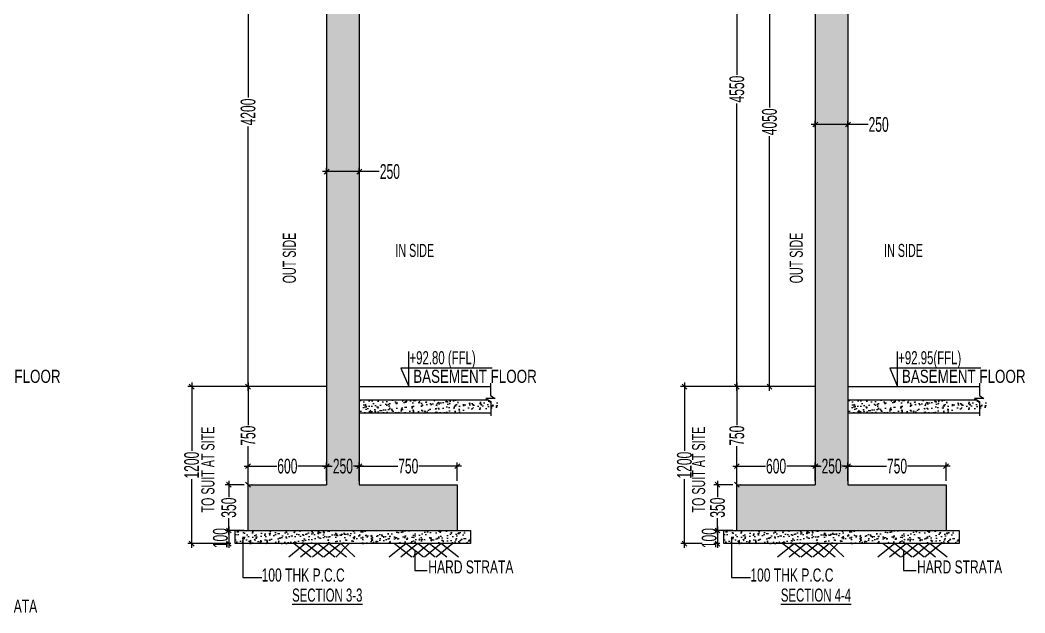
# Model space of a CAD drawing. Extents: x 1878645 to 3043969, y -1160829 to -603973.
# Drawn here: x 2189143 to 2196828, y -714592 to -710060 of the extents above; entities that cross this region are included whole.
import ezdxf

# ---------------------------------------------------------------- set-up
doc = ezdxf.new("R2010")
doc.units = 0
doc.header["$LTSCALE"] = 100
doc.header["$PDMODE"] = 66
doc.linetypes.add('CONTINOUS', pattern=[0])
doc.linetypes.add('CONTINULUS', pattern=[0])
doc.layers.get('Defpoints').update_dxf_attribs({"lineweight": 0})
for name, color, linetype in [('C-HAT', 8, 'Continuous'), ('C-HATCH', 14, 'Continuous'), ('C-RETAINING WALL DETAILS', 4, 'Continuous'), ('C-T6-T7- PCC HATCH', 8, 'CONTINOUS'), ('Dim', 3, 'Continuous'), ('S-LEVEL MARK', 4, 'Continuous')]:
    doc.layers.add(name, color=color, linetype=linetype)
doc.layers.add('STR-DIM', color=1, linetype='CONTINOUS', lineweight=5)
doc.styles.add('SOBHA', font='swisscl.ttf')
doc.styles.add('sobha.sed', font='swisscl.ttf', dxfattribs={"width": 0.8})
doc.dimstyles.new('S-25 MM', dxfattribs={"dimscale": 25, "dimtxt": 2.5, "dimasz": 1.5, "dimexe": 1.15, "dimexo": 1.25, "dimgap": 0.1, "dimtad": 0, "dimdec": 0, "dimrnd": 0.0005, "dimzin": 0, "dimdsep": 46, "dimtxsty": 'sobha.sed', "dimblk": 'OBLIQUE', "dimcen": 0.09, "dimdle": 1.25, "dimclrd": 8, "dimclre": 8, "dimclrt": 6, "dimadec": 0, "dimazin": 0, "dimtfac": 1, "dimtdec": 0, "dimtofl": 0, "dimtmove": 1, "dimatfit": 3, "dimfxl": 1, "dimtolj": 1, "dimtzin": 0, "dimlwd": -1, "dimlwe": -1, "dimarcsym": 0})

# ---------------------------------------------------------------- blocks, each defined once
blk = doc.blocks.new('_OBLIQUE')
at = {"color": 0, "linetype": 'ByBlock'}
blk.add_line((-0.5, -0.5), (0.5, 0.5), dxfattribs=at)
blk = doc.blocks.new('*D200')
at = {"layer": 'Defpoints', "color": 0, "transparency": 16777216}
for p in [(2190886.8, -713612.1), (2190739.1, -713962.1), (2190886.8, -713962.1)]:
    blk.add_point(p, dxfattribs=at)
at = {"layer": 'Dim', "color": 8, "transparency": 16777216}
for p, q in [((2190855.6, -713612.1), (2190710.4, -713612.1)), ((2190739.1, -713580.9), (2190739.1, -713705.9)), ((2190739.1, -713993.4), (2190739.1, -713868.3)), ((2190855.6, -713962.1), (2190710.4, -713962.1))]:
    blk.add_line(p, q, dxfattribs=at)
at = {"layer": 'Dim', "color": 8, "transparency": 16777216, "xscale": 37.5, "yscale": 37.5, "zscale": 37.5}
for p, rotation in [((2190739.1, -713612.1), 90), ((2190739.1, -713962.1), 270)]:
    blk.add_blockref('_OBLIQUE', p, dxfattribs=dict(at, rotation=rotation))
at = {"layer": 'Dim', "color": 6, "transparency": 16777216, "insert": (2190739.1, -713787.1), "char_height": 112.5, "attachment_point": 5, "rotation": 90, "style": 'sobha.sed'}
blk.add_mtext('\\A1;350', dxfattribs=at)
blk = doc.blocks.new('*D201')
at = {"layer": 'Defpoints', "color": 0, "transparency": 16777216}
for p in [(2190786.8, -713962.1), (2190739.1, -714062.1), (2190786.8, -714062.1)]:
    blk.add_point(p, dxfattribs=at)
at = {"layer": 'Dim', "color": 8, "transparency": 16777216}
for p, q in [((2190739.1, -713930.9), (2190739.1, -714093.4)), ((2190755.6, -713962.1), (2190710.4, -713962.1)), ((2190755.6, -714062.1), (2190710.4, -714062.1))]:
    blk.add_line(p, q, dxfattribs=at)
at = {"layer": 'Dim', "color": 8, "transparency": 16777216, "xscale": 37.5, "yscale": 37.5, "zscale": 37.5}
for p, rotation in [((2190739.1, -713962.1), 90), ((2190739.1, -714062.1), 270)]:
    blk.add_blockref('_OBLIQUE', p, dxfattribs=dict(at, rotation=rotation))
at = {"layer": 'Dim', "color": 6, "transparency": 16777216, "insert": (2190675.4, -714020.1), "char_height": 112.5, "attachment_point": 5, "rotation": 90, "style": 'sobha.sed'}
blk.add_mtext('\\A1;100', dxfattribs=at)
blk = doc.blocks.new('*D202')
at = {"layer": 'Defpoints', "color": 0, "transparency": 16777216}
for p in [(2190455.2, -712862.1), (2190825.7, -712862.1), (2190786.8, -714062.1)]:
    blk.add_point(p, dxfattribs=at)
at = {"layer": 'Dim', "color": 8, "transparency": 16777216}
for p, q in [((2190794.4, -712862.1), (2190426.4, -712862.1)), ((2190455.2, -712830.9), (2190455.2, -713353.8)), ((2190455.2, -714093.4), (2190455.2, -713570.4)), ((2190755.6, -714062.1), (2190426.4, -714062.1))]:
    blk.add_line(p, q, dxfattribs=at)
at = {"layer": 'Dim', "color": 8, "transparency": 16777216, "xscale": 37.5, "yscale": 37.5, "zscale": 37.5}
for p, rotation in [((2190455.2, -712862.1), 90), ((2190455.2, -714062.1), 270)]:
    blk.add_blockref('_OBLIQUE', p, dxfattribs=dict(at, rotation=rotation))
at = {"layer": 'Dim', "color": 6, "transparency": 16777216, "insert": (2190455.2, -713462.1), "char_height": 112.5, "attachment_point": 5, "rotation": 90, "style": 'sobha.sed'}
blk.add_mtext('\\A1;1200', dxfattribs=at)
blk = doc.blocks.new('*D204')
at = {"layer": 'Defpoints', "color": 0, "transparency": 16777216}
for p in [(2190886.8, -712862.1), (2190886.8, -712862.1), (2190886.8, -713612.1)]:
    blk.add_point(p, dxfattribs=at)
at = {"layer": 'Dim', "color": 8, "transparency": 16777216}
for p, q in [((2190886.8, -712830.9), (2190886.8, -713156.3)), ((2190918.1, -712862.1), (2190915.6, -712862.1)), ((2190886.8, -713643.4), (2190886.8, -713318)), ((2190918.1, -713612.1), (2190915.6, -713612.1))]:
    blk.add_line(p, q, dxfattribs=at)
at = {"layer": 'Dim', "color": 8, "transparency": 16777216, "xscale": 37.5, "yscale": 37.5, "zscale": 37.5}
for p, rotation in [((2190886.8, -712862.1), 90), ((2190886.8, -713612.1), 270)]:
    blk.add_blockref('_OBLIQUE', p, dxfattribs=dict(at, rotation=rotation))
at = {"layer": 'Dim', "color": 6, "transparency": 16777216, "insert": (2190886.8, -713237.1), "char_height": 112.5, "attachment_point": 5, "rotation": 90, "style": 'sobha.sed'}
blk.add_mtext('\\A1;750', dxfattribs=at)
blk = doc.blocks.new('*D205')
at = {"layer": 'Defpoints', "color": 0, "transparency": 16777216}
for p in [(2190886.3, -708662.1), (2190886.8, -708662.1), (2190886.8, -712862.1)]:
    blk.add_point(p, dxfattribs=at)
at = {"layer": 'Dim', "color": 8, "transparency": 16777216}
for p, q in [((2190886.8, -708630.9), (2190886.8, -710652.2)), ((2190917.6, -708662.1), (2190915.6, -708662.1)), ((2190886.8, -712893.4), (2190886.8, -710872)), ((2190918.1, -712862.1), (2190915.6, -712862.1))]:
    blk.add_line(p, q, dxfattribs=at)
at = {"layer": 'Dim', "color": 8, "transparency": 16777216, "xscale": 37.5, "yscale": 37.5, "zscale": 37.5}
for p, rotation in [((2190886.8, -708662.1), 90), ((2190886.8, -712862.1), 270)]:
    blk.add_blockref('_OBLIQUE', p, dxfattribs=dict(at, rotation=rotation))
at = {"layer": 'Dim', "color": 6, "transparency": 16777216, "insert": (2190886.8, -710762.1), "char_height": 112.5, "attachment_point": 5, "rotation": 90, "style": 'sobha.sed'}
blk.add_mtext('\\A1;4200', dxfattribs=at)
blk = doc.blocks.new('*D207')
at = {"layer": 'Defpoints', "color": 0, "transparency": 16777216}
for p in [(2194624.8, -713612.1), (2194477.1, -713962.1), (2194624.8, -713962.1)]:
    blk.add_point(p, dxfattribs=at)
at = {"layer": 'Dim', "color": 8, "transparency": 16777216}
for p, q in [((2194593.6, -713612.1), (2194448.4, -713612.1)), ((2194477.1, -713580.9), (2194477.1, -713705.9)), ((2194477.1, -713993.4), (2194477.1, -713868.3)), ((2194593.6, -713962.1), (2194448.4, -713962.1))]:
    blk.add_line(p, q, dxfattribs=at)
at = {"layer": 'Dim', "color": 8, "transparency": 16777216, "xscale": 37.5, "yscale": 37.5, "zscale": 37.5}
for p, rotation in [((2194477.1, -713612.1), 90), ((2194477.1, -713962.1), 270)]:
    blk.add_blockref('_OBLIQUE', p, dxfattribs=dict(at, rotation=rotation))
at = {"layer": 'Dim', "color": 6, "transparency": 16777216, "insert": (2194477.1, -713787.1), "char_height": 112.5, "attachment_point": 5, "rotation": 90, "style": 'sobha.sed'}
blk.add_mtext('\\A1;350', dxfattribs=at)
blk = doc.blocks.new('*D208')
at = {"layer": 'Defpoints', "color": 0, "transparency": 16777216}
for p in [(2194524.8, -713962.1), (2194477.1, -714062.1), (2194524.8, -714062.1)]:
    blk.add_point(p, dxfattribs=at)
at = {"layer": 'Dim', "color": 8, "transparency": 16777216}
for p, q in [((2194477.1, -713930.9), (2194477.1, -714093.4)), ((2194493.6, -713962.1), (2194448.4, -713962.1)), ((2194493.6, -714062.1), (2194448.4, -714062.1))]:
    blk.add_line(p, q, dxfattribs=at)
at = {"layer": 'Dim', "color": 8, "transparency": 16777216, "xscale": 37.5, "yscale": 37.5, "zscale": 37.5}
for p, rotation in [((2194477.1, -713962.1), 90), ((2194477.1, -714062.1), 270)]:
    blk.add_blockref('_OBLIQUE', p, dxfattribs=dict(at, rotation=rotation))
at = {"layer": 'Dim', "color": 6, "transparency": 16777216, "insert": (2194413.4, -714020.1), "char_height": 112.5, "attachment_point": 5, "rotation": 90, "style": 'sobha.sed'}
blk.add_mtext('\\A1;100', dxfattribs=at)
blk = doc.blocks.new('*D209')
at = {"layer": 'Defpoints', "color": 0, "transparency": 16777216}
for p in [(2194224.2, -712862.1), (2194430.5, -712862.1), (2194391.7, -714062.1)]:
    blk.add_point(p, dxfattribs=at)
at = {"layer": 'Dim', "color": 8, "transparency": 16777216}
for p, q in [((2194399.3, -712862.1), (2194195.5, -712862.1)), ((2194224.2, -712830.9), (2194224.2, -713353.8)), ((2194224.2, -714093.4), (2194224.2, -713570.4)), ((2194360.4, -714062.1), (2194195.5, -714062.1))]:
    blk.add_line(p, q, dxfattribs=at)
at = {"layer": 'Dim', "color": 8, "transparency": 16777216, "xscale": 37.5, "yscale": 37.5, "zscale": 37.5}
for p, rotation in [((2194224.2, -712862.1), 90), ((2194224.2, -714062.1), 270)]:
    blk.add_blockref('_OBLIQUE', p, dxfattribs=dict(at, rotation=rotation))
at = {"layer": 'Dim', "color": 6, "transparency": 16777216, "insert": (2194224.2, -713462.1), "char_height": 112.5, "attachment_point": 5, "rotation": 90, "style": 'sobha.sed'}
blk.add_mtext('\\A1;1200', dxfattribs=at)
blk = doc.blocks.new('*D211')
at = {"layer": 'Defpoints', "color": 0, "transparency": 16777216}
for p in [(2194624.8, -712862.1), (2194624.8, -712862.1), (2194624.8, -713612.1)]:
    blk.add_point(p, dxfattribs=at)
at = {"layer": 'Dim', "color": 8, "transparency": 16777216}
for p, q in [((2194624.8, -712830.9), (2194624.8, -713156.3)), ((2194656.1, -712862.1), (2194653.6, -712862.1)), ((2194624.8, -713643.4), (2194624.8, -713318)), ((2194656.1, -713612.1), (2194653.6, -713612.1))]:
    blk.add_line(p, q, dxfattribs=at)
at = {"layer": 'Dim', "color": 8, "transparency": 16777216, "xscale": 37.5, "yscale": 37.5, "zscale": 37.5}
for p, rotation in [((2194624.8, -712862.1), 90), ((2194624.8, -713612.1), 270)]:
    blk.add_blockref('_OBLIQUE', p, dxfattribs=dict(at, rotation=rotation))
at = {"layer": 'Dim', "color": 6, "transparency": 16777216, "insert": (2194624.8, -713237.1), "char_height": 112.5, "attachment_point": 5, "rotation": 90, "style": 'sobha.sed'}
blk.add_mtext('\\A1;750', dxfattribs=at)
blk = doc.blocks.new('*D212')
at = {"layer": 'Defpoints', "color": 0, "transparency": 16777216}
for p in [(2194624.3, -708312.1), (2194624.8, -708312.1), (2194624.8, -712862.1)]:
    blk.add_point(p, dxfattribs=at)
at = {"layer": 'Dim', "color": 8, "transparency": 16777216}
for p, q in [((2194624.8, -708280.9), (2194624.8, -710477.2)), ((2194655.5, -708312.1), (2194653.6, -708312.1)), ((2194624.8, -712893.4), (2194624.8, -710697)), ((2194656.1, -712862.1), (2194653.6, -712862.1))]:
    blk.add_line(p, q, dxfattribs=at)
at = {"layer": 'Dim', "color": 8, "transparency": 16777216, "xscale": 37.5, "yscale": 37.5, "zscale": 37.5}
for p, rotation in [((2194624.8, -708312.1), 90), ((2194624.8, -712862.1), 270)]:
    blk.add_blockref('_OBLIQUE', p, dxfattribs=dict(at, rotation=rotation))
at = {"layer": 'Dim', "color": 6, "transparency": 16777216, "insert": (2194624.8, -710587.1), "char_height": 112.5, "attachment_point": 5, "rotation": 90, "style": 'sobha.sed'}
blk.add_mtext('\\A1;4550', dxfattribs=at)
blk = doc.blocks.new('*D215')
at = {"layer": 'Defpoints', "color": 0, "transparency": 16777216}
for p in [(2191486.8, -713470.3), (2191486.8, -713521), (2191736.8, -713521)]:
    blk.add_point(p, dxfattribs=at)
at = {"layer": 'Dim', "color": 8, "transparency": 16777216}
for p, q in [((2191455.6, -713470.3), (2191530.7, -713470.3)), ((2191486.8, -713489.7), (2191486.8, -713441.5)), ((2191768.1, -713470.3), (2191692.9, -713470.3)), ((2191736.8, -713489.7), (2191736.8, -713441.5))]:
    blk.add_line(p, q, dxfattribs=at)
at = {"layer": 'Dim', "color": 8, "transparency": 16777216, "xscale": 37.5, "yscale": 37.5, "zscale": 37.5, "rotation": 180}
blk.add_blockref('_OBLIQUE', (2191486.8, -713470.3), dxfattribs=at)
at = {"layer": 'Dim', "color": 8, "transparency": 16777216, "xscale": 37.5, "yscale": 37.5, "zscale": 37.5}
blk.add_blockref('_OBLIQUE', (2191736.8, -713470.3), dxfattribs=at)
at = {"layer": 'Dim', "color": 6, "transparency": 16777216, "insert": (2191611.8, -713470.3), "char_height": 112.5, "attachment_point": 5, "style": 'sobha.sed'}
blk.add_mtext('\\A1;250', dxfattribs=at)
blk = doc.blocks.new('*D216')
at = {"layer": 'Defpoints', "color": 0, "transparency": 16777216}
for p in [(2192486.8, -713470.3), (2191736.8, -713612.1), (2192486.8, -713612.1)]:
    blk.add_point(p, dxfattribs=at)
at = {"layer": 'Dim', "color": 8, "transparency": 16777216}
for p, q in [((2191705.6, -713470.3), (2192031, -713470.3)), ((2191736.8, -713580.9), (2191736.8, -713441.5)), ((2192518.1, -713470.3), (2192192.7, -713470.3)), ((2192486.8, -713580.9), (2192486.8, -713441.5))]:
    blk.add_line(p, q, dxfattribs=at)
at = {"layer": 'Dim', "color": 8, "transparency": 16777216, "xscale": 37.5, "yscale": 37.5, "zscale": 37.5, "rotation": 180}
blk.add_blockref('_OBLIQUE', (2191736.8, -713470.3), dxfattribs=at)
at = {"layer": 'Dim', "color": 8, "transparency": 16777216, "xscale": 37.5, "yscale": 37.5, "zscale": 37.5}
blk.add_blockref('_OBLIQUE', (2192486.8, -713470.3), dxfattribs=at)
at = {"layer": 'Dim', "color": 6, "transparency": 16777216, "insert": (2192111.8, -713470.3), "char_height": 112.5, "attachment_point": 5, "style": 'sobha.sed'}
blk.add_mtext('\\A1;750', dxfattribs=at)
blk = doc.blocks.new('*D219')
at = {"layer": 'Defpoints', "color": 0, "transparency": 16777216}
for p in [(2191486.8, -713470.3), (2190886.8, -713612.1), (2191486.8, -713612.1)]:
    blk.add_point(p, dxfattribs=at)
at = {"layer": 'Dim', "color": 8, "transparency": 16777216}
for p, q in [((2190855.6, -713470.3), (2191105.5, -713470.3)), ((2190886.8, -713580.9), (2190886.8, -713441.5)), ((2191518.1, -713470.3), (2191268.1, -713470.3)), ((2191486.8, -713580.9), (2191486.8, -713441.5))]:
    blk.add_line(p, q, dxfattribs=at)
at = {"layer": 'Dim', "color": 8, "transparency": 16777216, "xscale": 37.5, "yscale": 37.5, "zscale": 37.5, "rotation": 180}
blk.add_blockref('_OBLIQUE', (2190886.8, -713470.3), dxfattribs=at)
at = {"layer": 'Dim', "color": 8, "transparency": 16777216, "xscale": 37.5, "yscale": 37.5, "zscale": 37.5}
blk.add_blockref('_OBLIQUE', (2191486.8, -713470.3), dxfattribs=at)
at = {"layer": 'Dim', "color": 6, "transparency": 16777216, "insert": (2191186.8, -713470.3), "char_height": 112.5, "attachment_point": 5, "style": 'sobha.sed'}
blk.add_mtext('\\A1;600', dxfattribs=at)
blk = doc.blocks.new('*D221')
at = {"layer": 'Defpoints', "color": 0, "transparency": 16777216}
for p in [(2195224.8, -713470.3), (2195224.8, -713521), (2195474.8, -713521)]:
    blk.add_point(p, dxfattribs=at)
at = {"layer": 'Dim', "color": 8, "transparency": 16777216}
for p, q in [((2195193.6, -713470.3), (2195268.7, -713470.3)), ((2195224.8, -713489.7), (2195224.8, -713441.5)), ((2195506.1, -713470.3), (2195430.9, -713470.3)), ((2195474.8, -713489.7), (2195474.8, -713441.5))]:
    blk.add_line(p, q, dxfattribs=at)
at = {"layer": 'Dim', "color": 8, "transparency": 16777216, "xscale": 37.5, "yscale": 37.5, "zscale": 37.5, "rotation": 180}
blk.add_blockref('_OBLIQUE', (2195224.8, -713470.3), dxfattribs=at)
at = {"layer": 'Dim', "color": 8, "transparency": 16777216, "xscale": 37.5, "yscale": 37.5, "zscale": 37.5}
blk.add_blockref('_OBLIQUE', (2195474.8, -713470.3), dxfattribs=at)
at = {"layer": 'Dim', "color": 6, "transparency": 16777216, "insert": (2195349.8, -713470.3), "char_height": 112.5, "attachment_point": 5, "style": 'sobha.sed'}
blk.add_mtext('\\A1;250', dxfattribs=at)
blk = doc.blocks.new('*D222')
at = {"layer": 'Defpoints', "color": 0, "transparency": 16777216}
for p in [(2196224.8, -713470.3), (2195474.8, -713612.1), (2196224.8, -713612.1)]:
    blk.add_point(p, dxfattribs=at)
at = {"layer": 'Dim', "color": 8, "transparency": 16777216}
for p, q in [((2195443.6, -713470.3), (2195769, -713470.3)), ((2195474.8, -713580.9), (2195474.8, -713441.5)), ((2196256.1, -713470.3), (2195930.7, -713470.3)), ((2196224.8, -713580.9), (2196224.8, -713441.5))]:
    blk.add_line(p, q, dxfattribs=at)
at = {"layer": 'Dim', "color": 8, "transparency": 16777216, "xscale": 37.5, "yscale": 37.5, "zscale": 37.5, "rotation": 180}
blk.add_blockref('_OBLIQUE', (2195474.8, -713470.3), dxfattribs=at)
at = {"layer": 'Dim', "color": 8, "transparency": 16777216, "xscale": 37.5, "yscale": 37.5, "zscale": 37.5}
blk.add_blockref('_OBLIQUE', (2196224.8, -713470.3), dxfattribs=at)
at = {"layer": 'Dim', "color": 6, "transparency": 16777216, "insert": (2195849.8, -713470.3), "char_height": 112.5, "attachment_point": 5, "style": 'sobha.sed'}
blk.add_mtext('\\A1;750', dxfattribs=at)
blk = doc.blocks.new('*D223')
at = {"layer": 'Defpoints', "color": 0, "transparency": 16777216}
for p in [(2195224.8, -713470.3), (2194624.8, -713612.1), (2195224.8, -713612.1)]:
    blk.add_point(p, dxfattribs=at)
at = {"layer": 'Dim', "color": 8, "transparency": 16777216}
for p, q in [((2194593.6, -713470.3), (2194843.5, -713470.3)), ((2194624.8, -713580.9), (2194624.8, -713441.5)), ((2195256.1, -713470.3), (2195006.1, -713470.3)), ((2195224.8, -713580.9), (2195224.8, -713441.5))]:
    blk.add_line(p, q, dxfattribs=at)
at = {"layer": 'Dim', "color": 8, "transparency": 16777216, "xscale": 37.5, "yscale": 37.5, "zscale": 37.5, "rotation": 180}
blk.add_blockref('_OBLIQUE', (2194624.8, -713470.3), dxfattribs=at)
at = {"layer": 'Dim', "color": 8, "transparency": 16777216, "xscale": 37.5, "yscale": 37.5, "zscale": 37.5}
blk.add_blockref('_OBLIQUE', (2195224.8, -713470.3), dxfattribs=at)
at = {"layer": 'Dim', "color": 6, "transparency": 16777216, "insert": (2194924.8, -713470.3), "char_height": 112.5, "attachment_point": 5, "style": 'sobha.sed'}
blk.add_mtext('\\A1;600', dxfattribs=at)
blk = doc.blocks.new('*D106')
at = {"layer": 'Defpoints', "color": 0, "transparency": 16777216}
for p in [(2194874.3, -708812.1), (2195224.8, -708812.1), (2195224.8, -712862.1)]:
    blk.add_point(p, dxfattribs=at)
at = {"layer": 'Dim', "color": 8, "transparency": 16777216}
for p, q in [((2194874.3, -708780.9), (2194874.3, -710727.2)), ((2195193.6, -708812.1), (2194845.5, -708812.1)), ((2194874.3, -712893.4), (2194874.3, -710947)), ((2195193.6, -712862.1), (2194845.5, -712862.1))]:
    blk.add_line(p, q, dxfattribs=at)
at = {"layer": 'Dim', "color": 8, "transparency": 16777216, "xscale": 37.5, "yscale": 37.5, "zscale": 37.5}
for p, rotation in [((2194874.3, -708812.1), 90), ((2194874.3, -712862.1), 270)]:
    blk.add_blockref('_OBLIQUE', p, dxfattribs=dict(at, rotation=rotation))
at = {"layer": 'Dim', "color": 6, "transparency": 16777216, "insert": (2194874.3, -710837.1), "char_height": 112.5, "attachment_point": 5, "rotation": 90, "style": 'sobha.sed'}
blk.add_mtext('\\A1;4050', dxfattribs=at)
blk = doc.blocks.new('*D851')
at = {"layer": 'Defpoints', "color": 0, "transparency": 16777216}
for p in [(2195224.8, -710858.1), (2195224.8, -710908.8), (2195474.8, -710908.8)]:
    blk.add_point(p, dxfattribs=at)
at = {"layer": 'Dim', "color": 8, "transparency": 16777216}
for p, q in [((2195506.1, -710858.1), (2195193.6, -710858.1)), ((2195224.8, -710877.5), (2195224.8, -710829.3)), ((2195474.8, -710877.5), (2195474.8, -710829.3)), ((2195628.1, -710858.1), (2195474.8, -710858.1))]:
    blk.add_line(p, q, dxfattribs=at)
at = {"layer": 'Dim', "color": 8, "transparency": 16777216, "xscale": 37.5, "yscale": 37.5, "zscale": 37.5, "rotation": 180}
blk.add_blockref('_OBLIQUE', (2195224.8, -710858.1), dxfattribs=at)
at = {"layer": 'Dim', "color": 8, "transparency": 16777216, "xscale": 37.5, "yscale": 37.5, "zscale": 37.5}
blk.add_blockref('_OBLIQUE', (2195474.8, -710858.1), dxfattribs=at)
at = {"layer": 'Dim', "color": 6, "transparency": 16777216, "insert": (2195709.2, -710858.1), "char_height": 112.5, "attachment_point": 5, "style": 'sobha.sed'}
blk.add_mtext('\\A1;250', dxfattribs=at)
blk = doc.blocks.new('*D852')
at = {"layer": 'Defpoints', "color": 0, "transparency": 16777216}
for p in [(2191486.8, -711218), (2191486.8, -711268.7), (2191736.8, -711268.7)]:
    blk.add_point(p, dxfattribs=at)
at = {"layer": 'Dim', "color": 8, "transparency": 16777216}
for p, q in [((2191768.1, -711218), (2191455.6, -711218)), ((2191486.8, -711237.4), (2191486.8, -711189.2)), ((2191736.8, -711237.4), (2191736.8, -711189.2)), ((2191890.1, -711218), (2191736.8, -711218))]:
    blk.add_line(p, q, dxfattribs=at)
at = {"layer": 'Dim', "color": 8, "transparency": 16777216, "xscale": 37.5, "yscale": 37.5, "zscale": 37.5, "rotation": 180}
blk.add_blockref('_OBLIQUE', (2191486.8, -711218), dxfattribs=at)
at = {"layer": 'Dim', "color": 8, "transparency": 16777216, "xscale": 37.5, "yscale": 37.5, "zscale": 37.5}
blk.add_blockref('_OBLIQUE', (2191736.8, -711218), dxfattribs=at)
at = {"layer": 'Dim', "color": 6, "transparency": 16777216, "insert": (2191971.2, -711218), "char_height": 112.5, "attachment_point": 5, "style": 'sobha.sed'}
blk.add_mtext('\\A1;250', dxfattribs=at)

msp = doc.modelspace()

# ---------------------------------------------------------------- hatches: boundary and pattern name
at = {"layer": 'C-HAT'}
h = msp.add_hatch(dxfattribs=at)
h.set_pattern_fill('AR-CONC', color=256, scale=0.5, angle=0.842058985)
h.set_pattern_definition([(50.84206, (1906200.14, -639732.3), (91.199619, -6.629973), [9.525, -104.775]), (355.84206, (1906200.14, -639732.3), (-19.02371, 95.259134), [7.62, -83.820292]), (101.293504, (1906207.74, -639732.86), (72.17591, 88.629157), [8.095004, -89.045122]), (47.02626, (1906199.77, -639706.91), (135.833814, -19.02698), [14.2875, -157.1625]), (97.477617, (1906211.09, -639708.49), (116.87114, 125.44417), [12.14251, -133.567804]), (352.02621, (1906199.77, -639706.9), (116.87114, 125.44417), [11.429984, -125.729866]), (21.84206, (1906212.56, -639713.07), (76.550462, -50.013001), [9.525, -104.775]), (326.84206, (1906212.56, -639713.07), (29.544248, 92.538164), [7.62, -83.82]), (72.293504, (1906218.94, -639717.24), (106.09471, 42.525163), [8.095004, -89.04497]), (38.342059, (1906200.142, -639732.303), (0.922817, 42.295649), [0, -82.804, 0, -85.09, 0, -84.1375]), (8.342059, (1906200.14, -639732.303), (32.670088, 50.5758746), [0, -48.514, 0, -80.899, 0, -32.0675]), (328.342059, (1906171.824, -639732.72), (67.8300714, -1.8677313), [0, -31.75, 0, -99.06, 0, -131.445]), (318.34206, (1906159.125, -639732.906), (73.869756, 13.800339), [0, -41.275, 0, -65.786, 0, -93.345])])
h.paths.add_polyline_path([(2190786.81053, -713962.1187), (2190786.81053, -714062.1187), (2192586.81053, -714062.1187), (2192586.81053, -713962.1187)])
h = msp.add_hatch(dxfattribs=at)
h.set_pattern_fill('AR-CONC', color=256, scale=0.5, angle=0.842058985)
h.set_pattern_definition([(50.84206, (1909938.16, -639732.3), (91.199619, -6.629973), [9.525, -104.775]), (355.84206, (1909938.16, -639732.3), (-19.02371, 95.259134), [7.62, -83.820292]), (101.293504, (1909945.76, -639732.86), (72.17591, 88.629157), [8.095004, -89.045122]), (47.02626, (1909937.78, -639706.91), (135.833814, -19.02698), [14.2875, -157.1625]), (97.477617, (1909949.1, -639708.49), (116.87114, 125.44417), [12.14251, -133.567804]), (352.02621, (1909937.78, -639706.9), (116.87114, 125.44417), [11.429984, -125.729866]), (21.84206, (1909950.575, -639713.07), (76.550462, -50.013001), [9.525, -104.775]), (326.84206, (1909950.58, -639713.07), (29.544248, 92.538164), [7.62, -83.82]), (72.293504, (1909956.955, -639717.24), (106.09471, 42.525163), [8.095004, -89.04497]), (38.342059, (1909938.157, -639732.303), (0.922817, 42.295649), [0, -82.804, 0, -85.09, 0, -84.1375]), (8.342059, (1909938.157, -639732.303), (32.670088, 50.5758746), [0, -48.514, 0, -80.899, 0, -32.0675]), (328.342059, (1909909.84, -639732.72), (67.8300714, -1.8677313), [0, -31.75, 0, -99.06, 0, -131.445]), (318.34206, (1909897.14, -639732.906), (73.869756, 13.800339), [0, -41.275, 0, -65.786, 0, -93.345])])
h.paths.add_polyline_path([(2194524.82564, -713962.1187), (2194524.82564, -714062.1187), (2196324.82564, -714062.1187), (2196324.82564, -713962.1187)])
at = {"layer": 'C-HATCH', "linetype": 'ByBlock'}
h = msp.add_hatch(dxfattribs=at)
h.set_pattern_fill('AR-CONC', color=8, scale=12.5)
h.set_pattern_definition([(50, (-14334322.06, 19784847.54), (89.65752283, -7.84401687), [9.375, -103.125]), (355, (-14334322.06, 19784847.54), (-17.3439167, 94.0240167), [7.5, -82.5]), (100.45144446, (-14334314.59, 19784846.89), (72.31360584, 86.17999887), [7.967524, -87.642764]), (46.1842, (-14334322.06, 19784872.54), (133.40516633, -20.6899101), [14.0625, -154.6875]), (96.6356355, (-14334310.94, 19784870.82), (116.8327432, 121.7648251), [11.95129275, -131.46422]), (351.184164, (-14334322.06, 19784872.54), (116.8327431, 121.764825), [11.25, -123.7500001]), (21, (-14334309.56, 19784866.29), (74.61338151, -50.32736133), [9.375, -103.125]), (326, (-14334309.56, 19784866.29), (30.4144165, 90.64375563), [7.5, -82.5]), (71.45144474, (-14334303.34, 19784862.1), (105.0277971, 40.3163941), [7.96752375, -87.642764]), (37.5, (-14334322.06, 19784847.544), (1.519981915, 41.61173173), [0, -81.5, 0, -83.75, 0, -82.8125]), (7.5, (-14334322.06, 19784847.544), (32.88369218, 49.301463985), [0, -47.75, 0, -79.625, 0, -31.5625]), (327.5, (-14334349.936, 19784847.544), (66.72780452, -2.819358967), [0, -31.25, 0, -97.5, 0, -129.375]), (317.5, (-14334362.436, 19784847.544), (72.89827117, 12.51312279), [0, -40.625, 0, -64.75, 0, -91.875])])
h.paths.add_polyline_path([(2192793.53948, -713037.1187), (2192536.81053, -713037.1187), (2192536.81053, -713062.1187), (2191736.81053, -713062.1187), (2191736.81053, -712962.1187), (2192770.82483, -712962.1187), (2192793.53948, -712975.42068)])
h = msp.add_hatch(dxfattribs=at)
h.set_pattern_fill('AR-CONC', color=8, scale=12.5)
h.set_pattern_definition([(50, (-14330584.045, 19784847.54), (89.65752283, -7.84401687), [9.375, -103.125]), (355, (-14330584.05, 19784847.54), (-17.3439167, 94.0240167), [7.5, -82.5]), (100.45144446, (-14330576.57, 19784846.89), (72.31360584, 86.17999887), [7.967524, -87.642764]), (46.1842, (-14330584.05, 19784872.54), (133.40516633, -20.6899101), [14.0625, -154.6875]), (96.6356355, (-14330572.93, 19784870.82), (116.8327432, 121.7648251), [11.95129275, -131.46422]), (351.184164, (-14330584.05, 19784872.54), (116.8327431, 121.764825), [11.25, -123.7500001]), (21, (-14330571.545, 19784866.29), (74.61338151, -50.32736133), [9.375, -103.125]), (326, (-14330571.55, 19784866.29), (30.4144165, 90.64375563), [7.5, -82.5]), (71.45144474, (-14330565.33, 19784862.1), (105.0277971, 40.3163941), [7.96752375, -87.642764]), (37.5, (-14330584.045, 19784847.544), (1.519981915, 41.61173173), [0, -81.5, 0, -83.75, 0, -82.8125]), (7.5, (-14330584.045, 19784847.544), (32.88369218, 49.301463985), [0, -47.75, 0, -79.625, 0, -31.5625]), (327.5, (-14330611.92, 19784847.544), (66.72780452, -2.819358967), [0, -31.25, 0, -97.5, 0, -129.375]), (317.5, (-14330624.42, 19784847.544), (72.89827117, 12.51312279), [0, -40.625, 0, -64.75, 0, -91.875])])
h.paths.add_polyline_path([(2196531.55459, -713037.1187), (2196274.82564, -713037.1187), (2196274.82564, -713062.1187), (2195474.82564, -713062.1187), (2195474.82564, -712962.1187), (2196508.83994, -712962.1187), (2196531.55459, -712975.42068)])
at = {"layer": 'Dim', "transparency": 33554546}
h = msp.add_hatch(color=8, dxfattribs=at)
h.paths.add_polyline_path([(2192486.81053, -713962.1187), (2192486.81053, -713612.1187), (2191736.81053, -713612.1187), (2191736.81053, -708812.1187), (2192681.2655, -708812.1187), (2192681.2655, -708782.09181), (2192648.44011, -708768.76591), (2192702.80717, -708768.76591), (2192681.2655, -708752.36485), (2192681.2655, -708662.1187), (2191486.81053, -708662.1187), (2191486.81053, -713612.1187), (2190886.81053, -713612.1187), (2190886.81053, -713962.1187)])
h.paths.add_polyline_path([(2191483.95339, -713395.26185), (2191483.95339, -713545.26185), (2191739.66767, -713545.26185), (2191739.66767, -713395.26185)], flags=24)
h = msp.add_hatch(color=8, dxfattribs=at)
h.paths.add_polyline_path([(2195224.82564, -713612.1187), (2194624.82564, -713612.1187), (2194624.82564, -713962.1187), (2196224.82564, -713962.1187), (2196224.82564, -713612.1187), (2195474.82564, -713612.1187), (2195474.82564, -713062.1187), (2195474.82564, -712962.1187), (2195474.82564, -712862.1187), (2195474.82564, -708962.1187), (2196419.28061, -708962.1187), (2196419.28061, -708932.09181), (2196386.45522, -708918.76591), (2196440.82228, -708918.76591), (2196419.28061, -708902.36485), (2196419.28061, -708812.1187), (2195854.68362, -708812.1187), (2195424.82564, -708812.1187), (2195224.82564, -708812.1187), (2195224.82564, -712862.1187)])
h.paths.add_polyline_path([(2195221.9685, -713395.26185), (2195221.9685, -713545.26185), (2195477.68278, -713545.26185), (2195477.68278, -713395.26185)], flags=24)

# ---------------------------------------------------------------- linework, layer by layer
at = {"layer": 'C-RETAINING WALL DETAILS', "color": 2}
for p, q in [((2195224.82564, -707712.1187), (2195224.82564, -713612.1187)), ((2191486.81053, -708012.1187), (2191486.81053, -713612.1187)), ((2191736.81053, -708812.1187), (2191736.81053, -713612.1187)), ((2195474.82564, -708962.1187), (2195474.82564, -713612.1187)), ((2191736.81053, -712862.1187), (2192741.60542, -712862.1187)), ((2195474.82564, -712862.1187), (2196479.62053, -712862.1187)), ((2191736.81053, -712962.1187), (2192720.82483, -712962.1187)), ((2195474.82564, -712962.1187), (2196458.83994, -712962.1187)), ((2191736.81053, -713062.1187), (2192743.53948, -713062.1187)), ((2195474.82564, -713062.1187), (2196481.55459, -713062.1187)), ((2191736.81053, -713612.1187), (2192486.81053, -713612.1187)), ((2195474.82564, -713612.1187), (2196224.82564, -713612.1187))]:
    msp.add_line(p, q, dxfattribs=at)
for points in [[(2192741.60542, -712836.54501), (2192741.60542, -712929.54854), (2192776.30442, -712951.54744), (2192703.92497, -712951.54744), (2192743.53948, -712975.42068), (2192743.53948, -713085.95643)], [(2196479.62053, -712836.54501), (2196479.62053, -712929.54854), (2196514.31953, -712951.54744), (2196441.94008, -712951.54744), (2196481.55459, -712975.42068), (2196481.55459, -713085.95643)], [(2190886.81053, -713962.1187), (2190886.81053, -713612.1187), (2191486.81053, -713612.1187)], [(2191736.81053, -713612.1187), (2192486.81053, -713612.1187), (2192486.81053, -713962.1187)], [(2194624.82564, -713962.1187), (2194624.82564, -713612.1187), (2195224.82564, -713612.1187)], [(2195474.82564, -713612.1187), (2196224.82564, -713612.1187), (2196224.82564, -713962.1187)]]:
    msp.add_lwpolyline(points, dxfattribs=at)
for points in [[(2190786.81053, -713962.1187), (2192586.81053, -713962.1187), (2192586.81053, -714062.1187), (2190786.81053, -714062.1187)], [(2194524.82564, -713962.1187), (2196324.82564, -713962.1187), (2196324.82564, -714062.1187), (2194524.82564, -714062.1187)]]:
    msp.add_lwpolyline(points, close=True, dxfattribs=at)
at = {"layer": 'C-T6-T7- PCC HATCH', "color": 8, "linetype": 'CONTINULUS'}
for p, q in [((2191486.81053, -712862.1187), (2190455.15489, -712862.1187)), ((2195224.82564, -712862.1187), (2194193.17, -712862.1187)), ((2191326.71853, -714062.1187), (2191198.08742, -714164.77479)), ((2191238.55052, -714062.1187), (2191370.18112, -714162.2454)), ((2191416.3605, -714062.1187), (2191287.72939, -714164.77479)), ((2191328.19249, -714062.1187), (2191459.8231, -714162.2454)), ((2191507.50878, -714062.1187), (2191378.87767, -714164.77479)), ((2191419.34077, -714062.1187), (2191550.97138, -714162.2454)), ((2191595.64446, -714062.1187), (2191467.01335, -714164.77479)), ((2191507.47645, -714062.1187), (2191639.10706, -714162.2454)), ((2191660.28644, -714062.1187), (2191556.65533, -714164.77479)), ((2191597.11843, -714062.1187), (2191703.74904, -714162.2454)), ((2192094.35783, -714062.1187), (2191965.72672, -714164.77479)), ((2192006.18982, -714062.1187), (2192137.82043, -714162.2454)), ((2192183.99981, -714062.1187), (2192055.3687, -714164.77479)), ((2192095.8318, -714062.1187), (2192227.46241, -714162.2454)), ((2192275.14809, -714062.1187), (2192146.51698, -714164.77479)), ((2192186.98008, -714062.1187), (2192318.61068, -714162.2454)), ((2192363.28377, -714062.1187), (2192234.65266, -714164.77479)), ((2192275.11576, -714062.1187), (2192406.74636, -714162.2454)), ((2192452.92574, -714062.1187), (2192324.29463, -714164.77479)), ((2192364.75773, -714062.1187), (2192496.38834, -714162.2454)), ((2195064.73364, -714062.1187), (2194936.10253, -714164.77479)), ((2194976.56563, -714062.1187), (2195108.19623, -714162.2454)), ((2195154.37561, -714062.1187), (2195025.74451, -714164.77479)), ((2195066.20761, -714062.1187), (2195197.83821, -714162.2454)), ((2195245.52389, -714062.1187), (2195116.89278, -714164.77479)), ((2195157.35588, -714062.1187), (2195288.98649, -714162.2454)), ((2195333.65957, -714062.1187), (2195205.02846, -714164.77479)), ((2195245.49156, -714062.1187), (2195377.12217, -714162.2454)), ((2195398.30155, -714062.1187), (2195294.67044, -714164.77479)), ((2195335.13354, -714062.1187), (2195441.76415, -714162.2454)), ((2195832.37294, -714062.1187), (2195703.74183, -714164.77479)), ((2195744.20493, -714062.1187), (2195875.83554, -714162.2454)), ((2195922.01492, -714062.1187), (2195793.38381, -714164.77479)), ((2195833.84691, -714062.1187), (2195965.47752, -714162.2454)), ((2196013.1632, -714062.1187), (2195884.53209, -714164.77479)), ((2195924.99519, -714062.1187), (2196056.62579, -714162.2454)), ((2196101.29888, -714062.1187), (2195972.66777, -714164.77479)), ((2196013.13087, -714062.1187), (2196144.76147, -714162.2454)), ((2196190.94085, -714062.1187), (2196062.30975, -714164.77479)), ((2196102.77285, -714062.1187), (2196234.40345, -714162.2454))]:
    msp.add_line(p, q, dxfattribs=at)
at = {"layer": 'S-LEVEL MARK', "color": 1, "linetype": 'CONTINULUS'}
for points in [[(2192754.09135, -712719.99316), (2192055.57555, -712719.99316), (2192116.66851, -712862.1187), (2192116.66851, -712593.47364)], [(2196492.10646, -712719.99316), (2195793.59066, -712719.99316), (2195854.68362, -712862.1187), (2195854.68362, -712593.47364)]]:
    msp.add_lwpolyline(points, dxfattribs=at)

# ---------------------------------------------------------------- texts
at = {"layer": 'Dim', "color": 6, "style": 'sobha.sed'}
for p in [(2188506.88991, -712833.1077), (2192149.2178, -712833.1077), (2195887.23291, -712833.1077)]:
    msp.add_text('BASEMENT FLOOR', height=100, dxfattribs=at).set_placement(p)
at = {"layer": 'Dim', "color": 6, "style": 'sobha.sed', "width": 0.9}
for s, p in [('100 THK P.C.C ', (2190989.944, -714352.21476)), ('HARD STRATA', (2192265.15601, -714290.43324)), ('100 THK P.C.C ', (2194727.95911, -714352.21476)), ('HARD STRATA', (2196003.17112, -714290.43324)), ('HARD STRATA', (2188622.82812, -714590.43324))]:
    msp.add_text(s, height=100, dxfattribs=at).set_placement(p)
at = {"layer": 'Dim', "color": 6, "char_height": 100, "width": 3358.1194209, "attachment_point": 5, "rotation": 90, "style": 'sobha.sed'}
for insert in [(2191202.73741, -711878.7124), (2195079.79231, -711878.7124)]:
    msp.add_mtext('\\A1;OUT SIDE', dxfattribs=dict(at, insert=insert))
at = {"layer": 'Dim', "color": 6, "char_height": 100, "width": 3358.1194209, "attachment_point": 5, "style": 'sobha.sed'}
for insert in [(2192161.39798, -711821.34094), (2195899.4131, -711821.34094)]:
    msp.add_mtext('\\A1;IN SIDE', dxfattribs=dict(at, insert=insert))
at = {"layer": 'Dim', "color": 6, "char_height": 100, "attachment_point": 5, "rotation": 90, "style": 'sobha.sed'}
for insert in [(2190579.65945, -713496.35824), (2194332.79711, -713496.35824)]:
    msp.add_mtext('TO SUIT AT SITE', dxfattribs=dict(at, insert=insert))
at = {"layer": 'STR-DIM', "color": 30, "style": 'SOBHA', "width": 0.85}
for s, p in [('+92.80 (FFL)', (2192121.09555, -712690.96686)), ('+92.95(FFL)', (2195859.11066, -712690.96686)), ('%%USECTION 3-3', (2191223.30627, -714505.7003)), ('%%USECTION 4-4', (2194961.32138, -714505.7003))]:
    msp.add_text(s, height=100, dxfattribs=at).set_placement(p)

# ---------------------------------------------------------------- dimensions: what is measured, and where the dimension line sits
at = {"layer": 'Dim'}
for base, p1, p2, picture, middle in [((2194624.82564, -708312.1187), (2194624.82564, -712862.1187), (2194624.26026, -708312.1187), '*D212', (2194624.82564, -710587.1187)), ((2190886.81053, -708662.1187), (2190886.81053, -712862.1187), (2190886.31671, -708662.1187), '*D205', (2190886.81053, -710762.1187)), ((2194874.25323, -708812.1187), (2195224.82564, -712862.1187), (2195224.82564, -708812.1187), '*D106', (2194874.25323, -710837.1187)), ((2190455.15489, -712862.1187), (2190786.81053, -714062.1187), (2190825.69497, -712862.1187), '*D202', (2190455.15489, -713462.1187)), ((2190886.81053, -712862.1187), (2190886.81053, -713612.1187), (2190886.81053, -712862.1187), '*D204', (2190886.81053, -713237.1187)), ((2194224.21466, -712862.1187), (2194391.6605, -714062.1187), (2194430.54494, -712862.1187), '*D209', (2194224.21466, -713462.1187)), ((2194624.82564, -712862.1187), (2194624.82564, -713612.1187), (2194624.82564, -712862.1187), '*D211', (2194624.82564, -713237.1187)), ((2190739.13017, -713962.1187), (2190886.81053, -713612.1187), (2190886.81053, -713962.1187), '*D200', (2190739.13017, -713787.1187)), ((2194477.14528, -713962.1187), (2194624.82564, -713612.1187), (2194624.82564, -713962.1187), '*D207', (2194477.14528, -713787.1187))]:
    dim = msp.add_linear_dim(base=base, p1=p1, p2=p2, angle=90, dimstyle='S-25 MM', override={"dimtxt": 4.5, "dimblk": 'OBLIQUE'}, dxfattribs=at)
    dim.commit()
    dim.dimension.update_dxf_attribs({"geometry": picture, "text_midpoint": middle})
for base, p1, p2, picture, middle in [((2195224.82564, -710858.06633), (2195474.82564, -710908.78889), (2195224.82564, -710908.78889), '*D851', (2195709.19935, -710858.06633)), ((2191486.81053, -711217.95386), (2191736.81053, -711268.67642), (2191486.81053, -711268.67642), '*D852', (2191971.18423, -711217.95386))]:
    dim = msp.add_linear_dim(base=base, p1=p1, p2=p2, dimstyle='S-25 MM', override={"dimtxt": 4.5, "dimblk": 'OBLIQUE'}, dxfattribs=at)
    dim.commit()
    dim.dimension.update_dxf_attribs({"geometry": picture, "text_midpoint": middle, "dimtype": 160})
for base, p1, p2, picture, middle in [((2191486.81053, -713470.26185), (2190886.81053, -713612.1187), (2191486.81053, -713612.1187), '*D219', (2191186.81053, -713470.26185)), ((2191486.81053, -713470.26185), (2191736.81053, -713520.98441), (2191486.81053, -713520.98441), '*D215', (2191611.81053, -713470.26185)), ((2192486.81053, -713470.26185), (2191736.81053, -713612.1187), (2192486.81053, -713612.1187), '*D216', (2192111.81053, -713470.26185)), ((2195224.82564, -713470.26185), (2194624.82564, -713612.1187), (2195224.82564, -713612.1187), '*D223', (2194924.82564, -713470.26185)), ((2195224.82564, -713470.26185), (2195474.82564, -713520.98441), (2195224.82564, -713520.98441), '*D221', (2195349.82564, -713470.26185)), ((2196224.82564, -713470.26185), (2195474.82564, -713612.1187), (2196224.82564, -713612.1187), '*D222', (2195849.82564, -713470.26185))]:
    dim = msp.add_linear_dim(base=base, p1=p1, p2=p2, dimstyle='S-25 MM', override={"dimtxt": 4.5, "dimblk": 'OBLIQUE'}, dxfattribs=at)
    dim.commit()
    dim.dimension.update_dxf_attribs({"geometry": picture, "text_midpoint": middle})
for base, p1, p2, picture, middle in [((2190739.13017, -714062.1187), (2190786.81053, -713962.1187), (2190786.81053, -714062.1187), '*D201', (2190675.38017, -714020.08424)), ((2194477.14528, -714062.1187), (2194524.82564, -713962.1187), (2194524.82564, -714062.1187), '*D208', (2194413.39528, -714020.08424))]:
    dim = msp.add_linear_dim(base=base, p1=p1, p2=p2, angle=90, dimstyle='S-25 MM', override={"dimtxt": 4.5}, dxfattribs=at)
    dim.commit()
    dim.dimension.update_dxf_attribs({"geometry": picture, "text_midpoint": middle, "dimtype": 160})

# ---------------------------------------------------------------- leaders
for points in [[(2190845.8146, -714010.79921), (2190845.8146, -714321.08588), (2190990.61504, -714321.08588)], [(2194583.82971, -714010.79921), (2194583.82971, -714321.08588), (2194728.63015, -714321.08588)], [(2192161.6471, -714112.18205), (2192161.6471, -714267.96873), (2192257.45916, -714267.96873)], [(2195899.66221, -714112.18205), (2195899.66221, -714267.96873), (2195995.47428, -714267.96873)]]:
    msp.add_leader(points, dimstyle='S-25 MM', dxfattribs=at)

doc.saveas('drawing.dxf')
